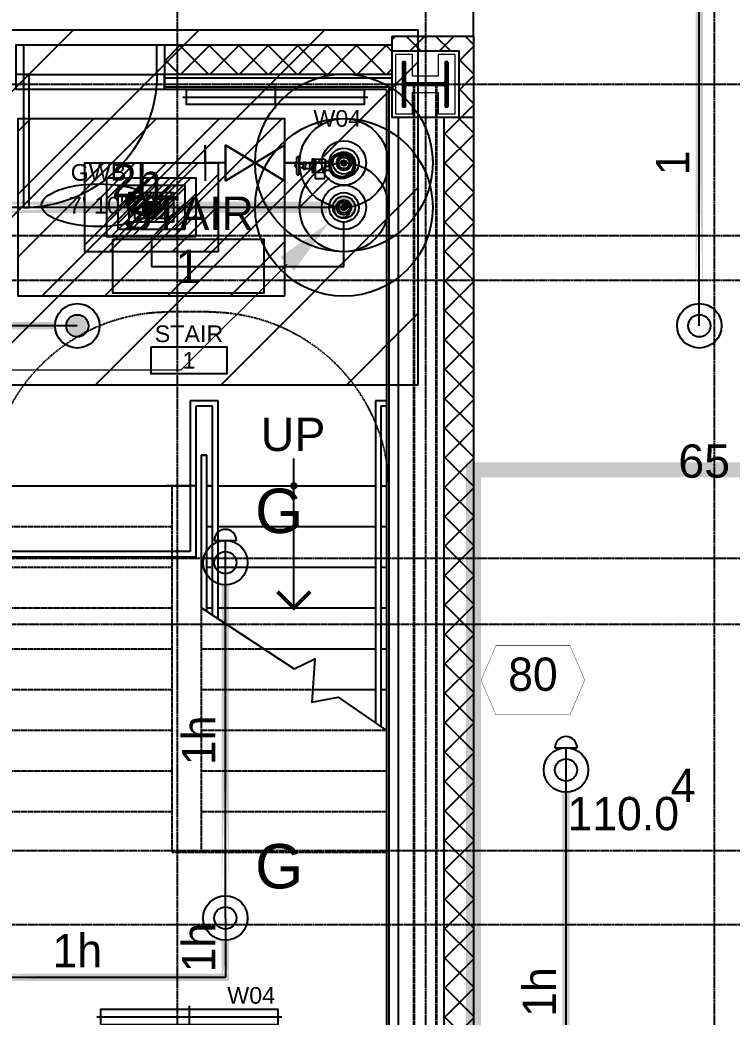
# Model space of a CAD drawing. Header units: inches. Extents: x -24247 to 247, y -491 to 2341.
# Drawn here: x -2983.5 to -2791.2, y 353 to 622.4 of the extents above; entities that cross this region are included whole.
import ezdxf
from ezdxf import colors
from ezdxf.entities.mleader import LeaderData, LeaderLine
from ezdxf.enums import TextEntityAlignment as Align
from ezdxf.math import Vec2, Vec3

# ---------------------------------------------------------------- set-up
doc = ezdxf.new("R2010")
doc.units = ezdxf.units.IN
doc.header["$LTSCALE"] = 0.3
doc.header["$MEASUREMENT"] = 0
for name, pattern in [('CENTER2', [1.125, 0.75, -0.125, 0.125, -0.125]), ('HIDDEN2', [0.1875, 0.125, -0.0625]), ('PHANTOM2', [1.25, 0.625, -0.125, 0.125, -0.125, 0.125, -0.125])]:
    doc.linetypes.add(name, pattern=pattern)
for name, color, linetype in [('130451-00_RCP-FLR-00$0$A-Clng-Fixture', 8, 'Continuous'), ('130451-00_RCP-FLR-00$0$A-Clng-Tag', 8, 'Continuous'), ('130451-00_RCP-FLR-00$0$A-Tag-Rm(48)', 8, 'Continuous'), ('A-Door', 7, 'Continuous'), ('A-Door-Head', 8, 'Continuous'), ('A-Flor-Hral', 7, 'Continuous'), ('A-Flor-Pfix', 7, 'Continuous'), ('A-Flor-Strs', 8, 'Continuous'), ('A-Grid(SmallScale)', 11, 'CENTER2'), ('A-HVAC', 6, 'HIDDEN2'), ('A-Site-Parking', 251, 'Continuous'), ('A-Tag-Rm(Scale)', 7, 'Continuous'), ('A-Wall-Full', 7, 'Continuous'), ('A-Wall-Hatch', 15, 'Continuous'), ('details', 7, 'Continuous'), ('F-DRNP-N', 6, 'Continuous'), ('F-DRNP-N @ 1 (1)', 6, 'Continuous'), ('F-DRNP-N @ 1 (2)', 6, 'Continuous'), ('F-DRNP-N @ 12', 6, 'Continuous'), ('F-DRNP-N @ 128', 6, 'Continuous'), ('F-DRNP-N @ 16', 6, 'Continuous'), ('F-DRNP-N @ 192', 6, 'Continuous'), ('F-DRNP-N @ 2', 6, 'Continuous'), ('F-DRNP-N @ 24', 6, 'Continuous'), ('F-DRNP-N @ 384', 6, 'Continuous'), ('F-DRNP-N @ 4', 6, 'Continuous'), ('F-DRNP-N @ 48', 6, 'Continuous'), ('F-DRNP-N @ 64', 6, 'Continuous'), ('F-DRNP-N @ 768', 6, 'Continuous'), ('F-DRNP-N @ 8', 6, 'Continuous'), ('F-DRNP-N @ 96', 6, 'Continuous'), ('F-FP-N', 2, 'Continuous'), ('F-FP-N @ 1 (1)', 2, 'Continuous'), ('F-FP-N @ 1 (2)', 2, 'Continuous'), ('F-FP-N @ 12', 2, 'Continuous'), ('F-FP-N @ 128', 2, 'Continuous'), ('F-FP-N @ 16', 2, 'Continuous'), ('F-FP-N @ 192', 2, 'Continuous'), ('F-FP-N @ 2', 2, 'Continuous'), ('F-FP-N @ 24', 2, 'Continuous'), ('F-FP-N @ 384', 2, 'Continuous'), ('F-FP-N @ 4', 2, 'Continuous'), ('F-FP-N @ 48', 2, 'Continuous'), ('F-FP-N @ 64', 2, 'Continuous'), ('F-FP-N @ 768', 2, 'Continuous'), ('F-FP-N @ 8', 2, 'Continuous'), ('F-FP-N @ 96', 2, 'Continuous'), ('headdn', 7, 'Continuous'), ('HEADUP', 7, 'Continuous'), ('HYDR', 7, 'Continuous'), ('HYDR2', 1, 'Continuous'), ('PIPEBL', 4, 'Continuous'), ('pipemn', 6, 'Continuous'), ('PIPESPC', 7, 'Continuous'), ('S-Structural Concrete', 4, 'Continuous'), ('S-Wall-CMU', 7, 'Continuous'), ('S-Wall-Hatch', 8, 'Continuous'), ('spk-cap', 7, 'Continuous'), ('spk-pipedrop', 7, 'Continuous'), ('TIDYPIPE', 7, 'Continuous')]:
    doc.layers.add(name, color=color, linetype=linetype)
for name, color, linetype, lineweight in [('A-Anno-Text', 7, 'Continuous', 25), ('A-Detl-Hatch', 1, 'Continuous', 18), ('A-Detl-Wide', 2, 'Continuous', 35), ('G-ANNO-TEXT', 7, 'Continuous', 0), ('S-Detl-Hatch', 1, 'Continuous', 18), ('S-Detl-Wide', 3, 'Continuous', 35)]:
    doc.layers.add(name, color=color, linetype=linetype, lineweight=lineweight)
doc.styles.add('130451-00_RCP-FLR-00$0$Standard', font='arial.ttf')
doc.styles.add('Arial', font='arial.ttf')
doc.styles.add('G1DIM', font='arial.ttf')
doc.styles.add('PIPE', font='PIPE.SHX')
pattern_1 = [(45, (-3700, -844.257), (-3.977476, 3.977476), []), (135, (-3700, -844.257), (-3.977476, -3.977476), [])]

# ---------------------------------------------------------------- blocks, each defined once
blk = doc.blocks.new('*U20')
at = {"layer": 'A-Detl-Hatch'}
h = blk.add_hatch(dxfattribs=at)
h.set_pattern_fill('ANSI32', color=256, scale=6, style=0)
h.set_pattern_definition([(45, (0, -6.06), (-1.591, 1.591), []), (45, (1.0607, -6.06), (-1.591, 1.591), [])])
edge = h.paths.add_edge_path()
edge.add_line((6, -12.12), (6, -11.515))
edge.add_line((6, -11.515), (0.795, -11.515))
edge.add_arc((0.795, -10.915), 0.6, 180, 270, ccw=False)
edge.add_line((0.195, -10.915), (0.195, -1.205))
edge.add_arc((0.795, -1.205), 0.6, 90, 180, ccw=False)
edge.add_line((0.795, -0.605), (6, -0.605))
edge.add_line((6, -0.605), (6, 0))
edge.add_line((6, 0), (-6, 0))
edge.add_line((-6, 0), (-6, -0.605))
edge.add_line((-6, -0.605), (-0.795, -0.605))
edge.add_arc((-0.795, -1.205), 0.6, 0, 90, ccw=False)
edge.add_line((-0.195, -1.205), (-0.195, -10.915))
edge.add_arc((-0.795, -10.915), 0.6, 270, 360, ccw=False)
edge.add_line((-0.795, -11.515), (-6, -11.515))
edge.add_line((-6, -11.515), (-6, -12.12))
edge.add_line((-6, -12.12), (6, -12.12))
at = {"color": 0, "linetype": 'ByBlock'}
blk.add_lwpolyline([(6, -12.12), (6, -11.515), (0.795, -11.515, -0.4142136), (0.195, -10.915), (0.195, -1.205, -0.4142136), (0.795, -0.605), (6, -0.605), (6, 0), (-6, 0), (-6, -0.605), (-0.795, -0.605, -0.4142136), (-0.195, -1.205), (-0.195, -10.915, -0.4142136), (-0.795, -11.515), (-6, -11.515), (-6, -12.12)], format="xyb", close=True, dxfattribs=at)
blk = doc.blocks.new('W12X65')
at = {"layer": 'S-Detl-Hatch'}
blk.add_lwpolyline([(13860.59, -7310.28), (13860.59, -7305.67), (13854.79, -7305.67), (13854.79, -7298.76), (13860.59, -7298.76), (13860.59, -7294.16), (13844.59, -7294.16), (13844.59, -7298.76), (13850.4, -7298.76), (13850.4, -7305.67), (13844.59, -7305.67), (13844.59, -7310.28)], close=True, dxfattribs=at)
at = {"layer": 'A-Detl-Wide'}
blk.add_blockref('*U20', (13852.59, -7296.16), dxfattribs=at)
blk = doc.blocks.new('st clearance 1')
at = {"linetype": 'HIDDEN2'}
blk.add_line((19.5, 48.5), (30.5, 48.5), dxfattribs=at)
for centre, start, end in [((19.5, 0), 90, 178.2277), ((30.5, 0), 1.7723, 90)]:
    blk.add_arc(centre, 48.5, start, end, dxfattribs=at)
blk = doc.blocks.new('stand-pipe')
for p, q in [((13.75, -16.77), (15.5, -16.77)), ((15.5, -19.27), (15.5, -16.77)), ((13.86, -19.27), (15.5, -19.27)), ((9.81, -24.31), (14.19, -24.31))]:
    blk.add_line(p, q)
for points in [[(10.75, -16.51), (10.75, -15.27)], [(13.25, -16.51), (13.25, -15.27)], [(10.2, -19.63), (10.13, -19.63), (10.25, -16.63)], [(10.25, -16.63), (10.75, -16.51), (12, -16.51)], [(10.25, -16.63), (12, -16.63)], [(13.75, -16.63), (13.25, -16.51), (12, -16.51)], [(13.75, -16.63), (12, -16.63)], [(13.8, -19.63), (13.87, -19.63), (13.75, -16.63)], [(10.13, -19.97), (10.13, -19.74), (12, -19.74)], [(11.28, -20.11), (10.13, -19.97), (12, -19.97)], [(10.15, -19.15), (12, -19.15)], [(10.2, -19.74), (10.2, -19.63)], [(10.2, -19.63), (12, -19.63)], [(11.28, -21.89), (11.28, -20.11), (12, -20.11)], [(11.28, -20.7), (12, -20.7)], [(13.85, -19.15), (12, -19.15)], [(13.8, -19.63), (12, -19.63)], [(13.87, -19.97), (13.87, -19.74), (12, -19.74)], [(12.72, -20.11), (13.87, -19.97), (12, -19.97)], [(12.72, -21.89), (12.72, -20.11), (12, -20.11)], [(12.72, -20.7), (12, -20.7)], [(13.8, -19.74), (13.8, -19.63)], [(9.5, -23.68), (14.5, -23.68)], [(11.54, -22.51), (12, -22.51)], [(11.65, -23.59), (12, -23.59)], [(12.46, -22.51), (12, -22.51)], [(12.35, -23.59), (12, -23.59)], [(11.54, -24.31), (11.54, -24.42), (12, -24.42)], [(12.46, -24.31), (12.46, -24.42), (12, -24.42)]]:
    blk.add_lwpolyline(points)
for points in [[(11.65, -23.68), (11.65, -23.59), (11.54, -23.59), (11.54, -22.51), (11.34, -22.51, -0.214855), (11.05, -22.38), (11.05, -21.89), (12, -21.89)], [(12.35, -23.68), (12.35, -23.59), (12.46, -23.59), (12.46, -22.51), (12.66, -22.51, 0.214855), (12.95, -22.38), (12.95, -21.89), (12, -21.89)], [(11.63, -24.42, 0.424993), (12, -24.77, 0.928807)], [(12.37, -24.42, -0.424993), (12, -24.77, -0.928807)]]:
    blk.add_lwpolyline(points, format="xyb")
for centre, radius in [((12, -12), 3.5), ((12, -12), 3), ((24, -12), 2.06)]:
    blk.add_circle(centre, radius)
for centre, start, end in [((10.15, -23.75), 173.8478, 239.132), ((13.85, -23.75), 300.868, 6.1522)]:
    blk.add_arc(centre, 0.649, start, end)
at = {"layer": 'Defpoints'}
blk.add_point((0, 0), dxfattribs=at)
blk = doc.blocks.new('st basement left')
at = {"layer": 'A-Anno-Text'}
blk.add_line((83, 114.5), (83, 154.85), dxfattribs=at)
at = {"layer": 'A-Anno-Text', "const_width": 1}
blk.add_lwpolyline([(83, 148, 1), (83, 147, 1)], format="xyb", close=True, dxfattribs=at)
blk.add_lwpolyline([(87.42, 118.92), (83, 114.5), (78.58, 118.92)], dxfattribs=at)
at = {"layer": 'A-Flor-Hral'}
for p, q in [((62.5, 170.5), (55, 170.5)), ((55, 170.5), (55, 129.74)), ((62.5, 111.55), (62.5, 170.5)), ((105, 170.5), (105, 83.47)), ((108, 170.5), (105, 170.5)), ((61, 169), (56.5, 169)), ((56.5, 169), (56.5, 128.24)), ((61, 112.53), (61, 169)), ((106.5, 169), (106.5, 82.43)), ((108, 169), (106.5, 169)), ((58, 114.5), (58, 155.75)), ((59.5, 155.75), (58, 155.75)), ((58, 155.75), (59.5, 155.75)), ((59.5, 113.52), (59.5, 155.75)), ((55, 129.74), (1.54, 129.74)), ((56.5, 128.24), (1.54, 128.24))]:
    blk.add_line(p, q, dxfattribs=at)
at = {"layer": 'A-Flor-Hral', "linetype": 'HIDDEN2'}
for p, q in [((0, 136.5), (50, 136.5)), ((0, 125.5), (50, 125.5)), ((0, 114.5), (50, 114.5)), ((0, 103.5), (50, 103.5)), ((58, 103.5), (74.77, 103.5)), ((0, 92.5), (50, 92.5)), ((58, 92.5), (88.11, 92.5)), ((0, 81.5), (50, 81.5)), ((58, 81.5), (108, 81.5)), ((0, 70.5), (50, 70.5)), ((58, 70.5), (108, 70.5)), ((0, 59.5), (50, 59.5)), ((58, 59.5), (108, 59.5)), ((58, 48.5), (108, 48.5))]:
    blk.add_line(p, q, dxfattribs=at)
blk.add_lwpolyline([(0, 129.88), (0, 147.5), (50, 147.5), (50, 48.5), (58, 48.5), (58, 114.5)], dxfattribs=at)
at = {"layer": 'A-Flor-Hral'}
blk.add_lwpolyline([(58, 114.5), (83.1, 98.04), (88.65, 100.77), (87.88, 89.05), (94.94, 90.45), (108, 81.39)], dxfattribs=at)
blk.add_arc((1.54, 128.99), 0.75, 90, 270, dxfattribs=at)
at = {"layer": 'A-Flor-Strs'}
for p, q in [((0, 147.5), (1.5, 147.5)), ((3, 147.5), (55, 147.5)), ((56.5, 147.5), (48.5, 147.5)), ((59.5, 147.5), (61, 147.5)), ((59.5, 147.5), (61, 147.5)), ((61, 147.5), (59.5, 147.5)), ((62.5, 147.5), (105, 147.5)), ((106.5, 147.5), (108, 147.5)), ((59.5, 136.5), (61, 136.5)), ((62.5, 136.5), (105, 136.5)), ((106.5, 136.5), (108, 136.5)), ((59.5, 125.5), (61, 125.5)), ((62.5, 125.5), (105, 125.5)), ((106.5, 125.5), (108, 125.5)), ((59.5, 114.5), (61, 114.5)), ((62.5, 114.5), (105, 114.5)), ((106.5, 114.5), (108, 114.5)), ((74.77, 103.5), (105, 103.5)), ((106.5, 103.5), (108, 103.5)), ((88.11, 92.5), (105, 92.5)), ((106.5, 92.5), (108, 92.5))]:
    blk.add_line(p, q, dxfattribs=at)
at = {"layer": 'A-HVAC'}
blk.add_lwpolyline([(0, 139.38), (-33, 139.38), (-33, 130.38), (0, 130.38)], close=True, dxfattribs=at)
at = {"layer": 'A-Flor-Pfix', "rotation": 270}
blk.add_blockref('stand-pipe', (108, 246), dxfattribs=at)
at = {"layer": 'A-Flor-Strs', "linetype": 'HIDDEN2', "extrusion": (0, 0, -1), "zscale": -1}
blk.add_blockref('st clearance 1', (-79.65, 146), dxfattribs=at)
at = {"layer": 'A-Anno-Text', "insert": (91.51, 165.9), "char_height": 9, "attachment_point": 3, "style": 'G1DIM'}
blk.add_mtext('UP', dxfattribs=at)
blk = doc.blocks.new('Door 36in')
blk.add_lwpolyline([(0, 36), (1.5, 36), (1.5, 0), (0, 0)], close=True)
blk.add_arc((0, 0), 36, 0, 90)
blk = doc.blocks.new('Rm Tag')
blk.add_lwpolyline([(-0.2124, 0.0759), (0.2124, 0.0759), (0.2124, -0.0759), (-0.2124, -0.0759)], close=True)
for p in [(0, 0.2858), (0, 0.1493), (0, 0)]:
    blk.add_attdef('XXX', text='', height=0.0938).set_placement(p, align=Align.MIDDLE_CENTER)
blk = doc.blocks.new('130451-00_RCP-FLR-00$0$Rm Tag')
blk.add_lwpolyline([(-0.2124, 0.0759), (0.2124, 0.0759), (0.2124, -0.0759), (-0.2124, -0.0759)], close=True)
at = {"style": '130451-00_RCP-FLR-00$0$Standard'}
for p in [(0, 0.2858), (0, 0.1493), (0, 0)]:
    blk.add_attdef('XXX', text='', height=0.0938, dxfattribs=at).set_placement(p, align=Align.MIDDLE_CENTER)
blk = doc.blocks.new('130451-00_RCP-FLR-00$0$48IN LINEAR WALL LIGHT')
for p, q in [((0, 6), (0, 0)), ((-25, 3), (25, 3))]:
    blk.add_line(p, q)
blk.add_lwpolyline([(-24, 1), (24, 1), (24, 5), (-24, 5)], close=True)
at = {"style": '130451-00_RCP-FLR-00$0$Standard'}
blk.add_attdef('WXX', (10.25, 6.59), '', height=4.5, dxfattribs=at)
blk = doc.blocks.new('130451-00_RCP-FLR-00$0$Clng Tag')
blk.add_ellipse((0, 0), major_axis=(-0.3202, 0), ratio=0.37386)
at = {"style": '130451-00_RCP-FLR-00$0$Standard'}
for tag, p in [('XXX', (0, 0.1848)), ("X'-XX'", (0, -0.0002))]:
    blk.add_attdef(tag, text='', height=0.0938, dxfattribs=at).set_placement(p, align=Align.MIDDLE_CENTER)
blk = doc.blocks.new('*U89')
blk.add_circle((0, 0), 0.03125)
blk = doc.blocks.new('*U1696')
at = {"layer": 'F-FP-N @ 1 (1)'}
blk.add_blockref('*U89', (-2896, 583.74), dxfattribs=at)
at = {"layer": 'F-FP-N @ 1 (2)'}
blk.add_blockref('*U89', (-2896, 583.74), dxfattribs=at)
at = {"layer": 'F-FP-N @ 12', "xscale": 12, "yscale": 12, "zscale": 12}
blk.add_blockref('*U89', (-2896, 583.74), dxfattribs=at)
at = {"layer": 'F-FP-N @ 128', "xscale": 128, "yscale": 128, "zscale": 128}
blk.add_blockref('*U89', (-2896, 583.74), dxfattribs=at)
at = {"layer": 'F-FP-N @ 16', "xscale": 16, "yscale": 16, "zscale": 16}
blk.add_blockref('*U89', (-2896, 583.74), dxfattribs=at)
at = {"layer": 'F-FP-N @ 192', "xscale": 192, "yscale": 192, "zscale": 192}
blk.add_blockref('*U89', (-2896, 583.74), dxfattribs=at)
at = {"layer": 'F-FP-N @ 2', "xscale": 2, "yscale": 2, "zscale": 2}
blk.add_blockref('*U89', (-2896, 583.74), dxfattribs=at)
at = {"layer": 'F-FP-N @ 24', "xscale": 24, "yscale": 24, "zscale": 24}
blk.add_blockref('*U89', (-2896, 583.74), dxfattribs=at)
at = {"layer": 'F-FP-N @ 384', "xscale": 384, "yscale": 384, "zscale": 384}
blk.add_blockref('*U89', (-2896, 583.74), dxfattribs=at)
at = {"layer": 'F-FP-N @ 4', "xscale": 4, "yscale": 4, "zscale": 4}
blk.add_blockref('*U89', (-2896, 583.74), dxfattribs=at)
at = {"layer": 'F-FP-N @ 48', "xscale": 48, "yscale": 48, "zscale": 48}
blk.add_blockref('*U89', (-2896, 583.74), dxfattribs=at)
at = {"layer": 'F-FP-N @ 64', "xscale": 64, "yscale": 64, "zscale": 64}
blk.add_blockref('*U89', (-2896, 583.74), dxfattribs=at)
at = {"layer": 'F-FP-N @ 768', "xscale": 768, "yscale": 768, "zscale": 768}
blk.add_blockref('*U89', (-2896, 583.74), dxfattribs=at)
at = {"layer": 'F-FP-N @ 8', "xscale": 8, "yscale": 8, "zscale": 8}
blk.add_blockref('*U89', (-2896, 583.74), dxfattribs=at)
at = {"layer": 'F-FP-N @ 96', "xscale": 96, "yscale": 96, "zscale": 96}
blk.add_blockref('*U89', (-2896, 583.74), dxfattribs=at)
blk = doc.blocks.new('*U90')
at = {"color": 0}
for p, q in [((0.1049, -0.0375), (0.1049, 0.0375)), ((0.0625, 0), (0.1049, 0))]:
    blk.add_line(p, q, dxfattribs=at)
for points in [[(-0.0625, 0.0375), (0, 0), (-0.0625, -0.0375)], [(0.0625, 0.0375), (0, 0), (0.0625, -0.0375)]]:
    blk.add_lwpolyline(points, close=True, dxfattribs=at)
blk = doc.blocks.new('*U1697')
at = {"layer": 'F-DRNP-N @ 1 (1)'}
blk.add_blockref('*U89', (-2896, 571.74), dxfattribs=at)
at = {"layer": 'F-DRNP-N @ 1 (2)'}
blk.add_blockref('*U89', (-2896, 571.74), dxfattribs=at)
at = {"layer": 'F-DRNP-N @ 12', "xscale": 12, "yscale": 12, "zscale": 12}
blk.add_blockref('*U89', (-2896, 571.74), dxfattribs=at)
at = {"layer": 'F-DRNP-N @ 128', "xscale": 128, "yscale": 128, "zscale": 128}
blk.add_blockref('*U89', (-2896, 571.74), dxfattribs=at)
at = {"layer": 'F-DRNP-N @ 16', "xscale": 16, "yscale": 16, "zscale": 16}
blk.add_blockref('*U89', (-2896, 571.74), dxfattribs=at)
at = {"layer": 'F-DRNP-N @ 192', "xscale": 192, "yscale": 192, "zscale": 192}
blk.add_blockref('*U89', (-2896, 571.74), dxfattribs=at)
at = {"layer": 'F-DRNP-N @ 2', "xscale": 2, "yscale": 2, "zscale": 2}
blk.add_blockref('*U89', (-2896, 571.74), dxfattribs=at)
at = {"layer": 'F-DRNP-N @ 24', "xscale": 24, "yscale": 24, "zscale": 24}
blk.add_blockref('*U89', (-2896, 571.74), dxfattribs=at)
at = {"layer": 'F-DRNP-N @ 384', "xscale": 384, "yscale": 384, "zscale": 384}
blk.add_blockref('*U89', (-2896, 571.74), dxfattribs=at)
at = {"layer": 'F-DRNP-N @ 4', "xscale": 4, "yscale": 4, "zscale": 4}
blk.add_blockref('*U89', (-2896, 571.74), dxfattribs=at)
at = {"layer": 'F-DRNP-N @ 48', "xscale": 48, "yscale": 48, "zscale": 48}
blk.add_blockref('*U89', (-2896, 571.74), dxfattribs=at)
at = {"layer": 'F-DRNP-N @ 64', "xscale": 64, "yscale": 64, "zscale": 64}
blk.add_blockref('*U89', (-2896, 571.74), dxfattribs=at)
at = {"layer": 'F-DRNP-N @ 768', "xscale": 768, "yscale": 768, "zscale": 768}
blk.add_blockref('*U89', (-2896, 571.74), dxfattribs=at)
at = {"layer": 'F-DRNP-N @ 8', "xscale": 8, "yscale": 8, "zscale": 8}
blk.add_blockref('*U89', (-2896, 571.74), dxfattribs=at)
at = {"layer": 'F-DRNP-N @ 96', "xscale": 96, "yscale": 96, "zscale": 96}
blk.add_blockref('*U89', (-2896, 571.74), dxfattribs=at)
blk = doc.blocks.new('*U82')
h = blk.add_hatch()
h.set_pattern_fill('ANSI31', color=256, scale=0.25)
h.set_pattern_definition([(45, (-0.016827, -0.005125), (-0.022097, 0.022097), [])])
h.paths.add_polyline_path([(0.09375, 0.0625), (-0.09375, 0.0625), (-0.09375, -0.0625), (0.09375, -0.0625)])
blk.add_lwpolyline([(-0.09375, 0.0625), (0.09375, 0.0625), (0.09375, -0.0625), (-0.09375, -0.0625)], close=True)
blk = doc.blocks.new('*U1699')
at = {"layer": 'F-FP-N @ 1 (1)', "rotation": 180}
blk.add_blockref('*U82', (-2948, 571.74), dxfattribs=at)
at = {"layer": 'F-FP-N @ 1 (2)', "rotation": 180}
blk.add_blockref('*U82', (-2948, 571.74), dxfattribs=at)
at = {"layer": 'F-FP-N @ 12', "xscale": 12, "yscale": 12, "zscale": 12, "rotation": 180}
blk.add_blockref('*U82', (-2948, 571.74), dxfattribs=at)
at = {"layer": 'F-FP-N @ 128', "xscale": 128, "yscale": 128, "zscale": 128, "rotation": 180}
blk.add_blockref('*U82', (-2948, 571.74), dxfattribs=at)
at = {"layer": 'F-FP-N @ 16', "xscale": 16, "yscale": 16, "zscale": 16, "rotation": 180}
blk.add_blockref('*U82', (-2948, 571.74), dxfattribs=at)
at = {"layer": 'F-FP-N @ 192', "xscale": 192, "yscale": 192, "zscale": 192, "rotation": 180}
blk.add_blockref('*U82', (-2948, 571.74), dxfattribs=at)
at = {"layer": 'F-FP-N @ 2', "xscale": 2, "yscale": 2, "zscale": 2, "rotation": 180}
blk.add_blockref('*U82', (-2948, 571.74), dxfattribs=at)
at = {"layer": 'F-FP-N @ 24', "xscale": 24, "yscale": 24, "zscale": 24, "rotation": 180}
blk.add_blockref('*U82', (-2948, 571.74), dxfattribs=at)
at = {"layer": 'F-FP-N @ 384', "xscale": 384, "yscale": 384, "zscale": 384, "rotation": 180}
blk.add_blockref('*U82', (-2948, 571.74), dxfattribs=at)
at = {"layer": 'F-FP-N @ 4', "xscale": 4, "yscale": 4, "zscale": 4, "rotation": 180}
blk.add_blockref('*U82', (-2948, 571.74), dxfattribs=at)
at = {"layer": 'F-FP-N @ 48', "xscale": 48, "yscale": 48, "zscale": 48, "rotation": 180}
blk.add_blockref('*U82', (-2948, 571.74), dxfattribs=at)
at = {"layer": 'F-FP-N @ 64', "xscale": 64, "yscale": 64, "zscale": 64, "rotation": 180}
blk.add_blockref('*U82', (-2948, 571.74), dxfattribs=at)
at = {"layer": 'F-FP-N @ 768', "xscale": 768, "yscale": 768, "zscale": 768, "rotation": 180}
blk.add_blockref('*U82', (-2948, 571.74), dxfattribs=at)
at = {"layer": 'F-FP-N @ 8', "xscale": 8, "yscale": 8, "zscale": 8, "rotation": 180}
blk.add_blockref('*U82', (-2948, 571.74), dxfattribs=at)
at = {"layer": 'F-FP-N @ 96', "xscale": 96, "yscale": 96, "zscale": 96, "rotation": 180}
blk.add_blockref('*U82', (-2948, 571.74), dxfattribs=at)
blk = doc.blocks.new('SPRIG1')
for radius in [6, 3]:
    blk.add_circle((0, 0), radius)
blk = doc.blocks.new('dpend1')
for radius in [6, 3]:
    blk.add_circle((0, 0), radius)
for points in [[(0.01, 2.97), (-2.53, -1.59), (-2.62, 1.36)], [(0.01, 2.97), (-2.49, -1.59), (2.52, -1.59)], [(2.52, -1.59), (0.01, 2.97), (2.6, 1.47)], [(2.52, -1.59), (-2.53, -1.59), (0.01, -2.98)]]:
    blk.add_solid(points)
blk = doc.blocks.new('CAP')
blk.add_line((0, 3), (0, -3))
blk.add_arc((0, 0), 3, 270, 90)
blk = doc.blocks.new('drop')
blk.add_circle((0, 0), 3)
for points in [[(0.01, 2.97), (-2.53, -1.59), (-2.62, 1.36)], [(0.01, 2.97), (-2.49, -1.59), (2.52, -1.59)], [(2.52, -1.59), (0.01, 2.97), (2.6, 1.47)], [(2.52, -1.59), (-2.53, -1.59), (0.01, -2.98)]]:
    blk.add_solid(points)
blk = doc.blocks.new('PIPESPC')
at = {"layer": 'PIPESPC', "style": 'PIPE', "width": 0.9}
blk.add_attdef('SIZE', text='', height=9, dxfattribs=at).set_placement((0, 4.02), align=Align.CENTER)
at = {"layer": 'PIPESPC', "style": 'PIPE', "flags": 1}
blk.add_attdef('SCHED', (25.3, 3.89), '', height=9, dxfattribs=at)
blk = doc.blocks.new('HYDBOX')
at = {"layer": 'HYDR', "const_width": 0.1}
blk.add_lwpolyline([(13.999975, 5.57831), (9.999975, 14.91162), (-9.999975, 14.91162), (-13.999965, 5.57831), (-9.999975, -3.755), (9.999975, -3.755)], close=True, dxfattribs=at)
blk = doc.blocks.new('HYDTAG')
at = {"layer": 'HYDR'}
blk.add_attdef('HYDLET', text='', height=8, dxfattribs=at).set_placement((-22, 15), align=Align.CENTER)
at = {"layer": 'HYDR2'}
for tag, p in [('HSQFT', (-11, -13)), ('HAREA', (23.34, -13))]:
    blk.add_attdef(tag, text='', height=9, dxfattribs=at).set_placement(p, align=Align.RIGHT)

msp = doc.modelspace()

# ---------------------------------------------------------------- hatches: boundary and pattern name
at = {"layer": 'S-Wall-Hatch'}
h = msp.add_hatch(dxfattribs=at)
h.set_pattern_fill('ANSI37', color=256, scale=45, style=0)
h.set_pattern_definition(pattern_1)
h.paths.add_polyline_path([(-2874, 618), (-2883, 618), (-2883, 614), (-2874, 614)])
h.paths.add_polyline_path([(-2874, 618), (-2874, 614), (-2865, 614), (-2865, 605), (-2861, 605), (-2861, 618)])
h.paths.add_polyline_path([(-2861, 605), (-2865, 605), (-2865, 596), (-2861, 596)])
h = msp.add_hatch(dxfattribs=at)
h.set_pattern_fill('ANSI37', color=256, scale=45, style=0)
h.set_pattern_definition(pattern_1)
h.paths.add_polyline_path([(-2883, 614), (-2883, 615.67), (-2941, 615.67), (-2941, 607.67), (-2883, 607.67)])
h.paths.add_polyline_path([(-2941, 615.67), (-2944.5, 615.67), (-2944.5, 607.67), (-2941, 607.67)])
h = msp.add_hatch(dxfattribs=at)
h.set_pattern_fill('ANSI37', color=256, scale=45, style=0)
h.set_pattern_definition(pattern_1)
h.paths.add_polyline_path([(-2861, 592), (-2861, 596), (-2869, 596), (-2869, 564), (-2861, 564)])
h.paths.add_polyline_path([(-2861, 564), (-2869, 564), (-2869, 552), (-2861, 552)])
h.paths.add_polyline_path([(-2861, 552), (-2869, 552), (-2869, 477), (-2861, 477)])
h.paths.add_polyline_path([(-2861, 477), (-2869, 477), (-2869, 459), (-2861, 459)])
h.paths.add_polyline_path([(-2861, 459), (-2869, 459), (-2869, 398), (-2861, 398)])
h.paths.add_polyline_path([(-2861, 398), (-2869, 398), (-2869, 378), (-2861, 378)])
h.paths.add_polyline_path([(-2861, 378), (-2869, 378), (-2869, 349), (-2861, 349)])

# ---------------------------------------------------------------- linework, layer by layer
msp.add_line((-2884.5, 596), (-2884.5, 585.04))
at = {"layer": 'A-Door'}
for points in [[(-2982.5, 615.67), (-2982.5, 607.67), (-2984.5, 607.67), (-2984.5, 615.67)], [(-2944.5, 615.67), (-2944.5, 607.67), (-2946.5, 607.67), (-2946.5, 615.67)]]:
    msp.add_lwpolyline(points, close=True, dxfattribs=at)
at = {"layer": 'A-Door-Head'}
msp.add_lwpolyline([(-2984.5, 615.67), (-2944.5, 615.67), (-2944.5, 603.55), (-2984.5, 603.55)], close=True, dxfattribs=at)
at = {"layer": 'A-Grid(SmallScale)'}
for p, q in [((-2941, 1771.74), (-2941, -107.53)), ((-2874, 1771.74), (-2874, -107.53)), ((-2796, 1771.74), (-2796, -107.53)), ((-3580, 605), (228, 605)), ((228, 564), (-3558.75, 564)), ((228, 552), (-3580, 552)), ((-3580, 477), (228, 477)), ((228, 459), (-3560.16, 459)), ((-3554.2, 398), (228, 398)), ((-3580, 378), (228, 378))]:
    msp.add_line(p, q, dxfattribs=at)
at = {"layer": 'A-Site-Parking'}
for p, q in [((-2861, 618), (-2861, 672.87)), ((-2982.5, 607.67), (-2946.5, 607.67))]:
    msp.add_line(p, q, dxfattribs=at)
at = {"layer": 'A-Wall-Full'}
for p, q in [((-2944.5, 603.55), (-2944.5, 607.67)), ((-2884.5, 603.55), (-2944.5, 603.55)), ((-2884.5, 603.55), (-2884.5, 349))]:
    msp.add_line(p, q, dxfattribs=at)
at = {"layer": 'A-Wall-Hatch'}
for p, q in [((-2883, 606.67), (-2944.5, 606.67)), ((-2883.87, 604.17), (-2944.5, 604.17)), ((-2883.87, 604.17), (-2883.87, 349)), ((-2881.37, 596), (-2881.37, 349))]:
    msp.add_line(p, q, dxfattribs=at)
at = {"layer": 'details'}
for p, q in [((-2933.43, 583.74), (-2933.43, 588.54)), ((-2933.43, 588.54), (-2933.43, 578.94)), ((-2912, 588.54), (-2928, 578.94)), ((-2928, 578.94), (-2928, 588.54)), ((-2928, 588.54), (-2912, 578.94)), ((-2912, 578.94), (-2912, 588.54)), ((-2928, 583.74), (-2933.43, 583.74)), ((-2912, 578.94), (-2912, 583.74)), ((-2912, 583.74), (-2900, 583.74))]:
    msp.add_line(p, q, dxfattribs=at)
at = {"layer": 'F-DRNP-N'}
for p, q in [((-2896, 555.74), (-2896, 567.74)), ((-2948, 563.74), (-2948, 555.74)), ((-2948, 555.74), (-2896, 555.74))]:
    msp.add_line(p, q, dxfattribs=at)
at = {"layer": 'F-FP-N'}
for p, q in [((-2900, 583.74), (-2912, 583.74)), ((-2900, 579.74), (-2908, 571.74)), ((-2908, 571.74), (-2940, 571.74))]:
    msp.add_line(p, q, dxfattribs=at)
at = {"layer": 'HYDR', "linetype": 'PHANTOM2', "const_width": 4}
msp.add_lwpolyline([(-2848.37, -11), (-2848.37, 208), (-2861, 208), (-2861, 500.82), (-2736, 500.82), (-2734, 456.87), (-2334, 457), (-2334, 431.35), (-2246.54, 431.35), (-2246.53, -11), (-2848.37, -11)], dxfattribs=at)
at = {"layer": 'PIPEBL', "color": 1}
for p, q in [((-2800, 539.74), (-2800, 627.74)), ((-2836, 419.74), (-2836, 425.74)), ((-2836, 299.74), (-2836, 419.74))]:
    msp.add_line(p, q, dxfattribs=at)
at = {"layer": 'PIPEBL'}
for p, q in [((-2968, 539.74), (-3008, 539.74)), ((-2928, 475.74), (-2928, 481.74)), ((-2928, 379.74), (-2928, 475.74)), ((-2928, 379.74), (-2928, 363.74)), ((-3008, 363.74), (-2928, 363.74))]:
    msp.add_line(p, q, dxfattribs=at)
at = {"layer": 'pipemn'}
msp.add_line((-2896, 571.74), (-3008, 571.74), dxfattribs=at)
at = {"layer": 'S-Detl-Wide', "linetype": 'HIDDEN2'}
for p, q in [((-2877, 339.19), (-2877, 604.81)), ((-2871, 339.19), (-2871, 604.81))]:
    msp.add_line(p, q, dxfattribs=at)
at = {"layer": 'S-Structural Concrete'}
msp.add_lwpolyline([(-2883, 614), (-2865, 614), (-2865, 596), (-2883, 596)], close=True, dxfattribs=at)
at = {"layer": 'S-Wall-CMU'}
for p, q in [((-2883, 618), (-2861, 618)), ((-2883, 614), (-2883, 618)), ((-2861, 618), (-2861, 592)), ((-2944.5, 615.67), (-2944.5, 607.67)), ((-2944.5, 615.67), (-2883, 615.67)), ((-2883, 607.67), (-2944.5, 607.67)), ((-2861, 596), (-2869, 596)), ((-2869, 596), (-2869, 348)), ((-2861, 592), (-2861, 208))]:
    msp.add_line(p, q, dxfattribs=at)
at = {"layer": 'TIDYPIPE', "color": 7}
for points, const_width in [([(-2800, 545.74), (-2800, 627.74)], 2), ([(-3009.5, 571.74), (-2900.5, 571.74)], 3), ([(-3008, 539.74), (-2974, 539.74)], 2), ([(-2928, 385.74), (-2928, 469.74)], 2), ([(-2836, 305.74), (-2836, 413.74)], 2), ([(-2928, 362.74), (-2928, 373.74)], 2), ([(-3008, 363.74), (-2927, 363.74)], 2)]:
    msp.add_lwpolyline(points, close=True, dxfattribs=dict(at, const_width=const_width))

# ---------------------------------------------------------------- block references
at = {"rotation": 90}
msp.add_blockref('W12X65', (-10176.22, -13247.59), dxfattribs=at)
msp.add_blockref('st basement left', (-2992.5, 349))
at = {"layer": '130451-00_RCP-FLR-00$0$A-Clng-Fixture'}
ref = msp.add_blockref('130451-00_RCP-FLR-00$0$48IN LINEAR WALL LIGHT', (-2914.5, 604.55), dxfattribs=dict(at, xscale=-1, rotation=180))
ref.add_attrib('WXX', 'W04', (-2904.25, 593.52), dxfattribs={"layer": '0', "height": 4.5, "style": '130451-00_RCP-FLR-00$0$Standard'})
ref = msp.add_blockref('130451-00_RCP-FLR-00$0$48IN LINEAR WALL LIGHT', (-2914.5, 604.55), dxfattribs=dict(at, xscale=-1, rotation=180))
ref.add_attrib('WXX', 'W04', (-2904.25, 593.52), dxfattribs={"layer": '0', "height": 4.5, "style": '130451-00_RCP-FLR-00$0$Standard'})
msp.add_blockref('130451-00_RCP-FLR-00$0$48IN LINEAR WALL LIGHT', (-2937.75, 350), dxfattribs=at).add_auto_attribs({'WXX': 'W04'})
msp.add_blockref('130451-00_RCP-FLR-00$0$48IN LINEAR WALL LIGHT', (-2937.75, 350), dxfattribs=at).add_auto_attribs({'WXX': 'W04'})
at = {"layer": '130451-00_RCP-FLR-00$0$A-Clng-Tag', "xscale": 48, "yscale": 48, "zscale": 48}
msp.add_blockref('130451-00_RCP-FLR-00$0$Clng Tag', (-2962.27, 572.31), dxfattribs=at).add_auto_attribs({"X'-XX'": '7\'-10"', 'XXX': 'GWB'})
at = {"layer": '130451-00_RCP-FLR-00$0$A-Tag-Rm(48)'}
ref = msp.add_blockref('130451-00_RCP-FLR-00$0$Rm Tag', (-2937.84, 530.42), dxfattribs=dict(at, xscale=48, yscale=48, zscale=48))
ref.add_attrib('XXX', 'STAIR', dxfattribs={"layer": '0', "height": 4.5, "style": '130451-00_RCP-FLR-00$0$Standard'}).set_placement((-2937.84, 537.58), align=Align.MIDDLE_CENTER)
ref.add_attrib('XXX', '1', dxfattribs={"layer": '0', "height": 4.5, "style": '130451-00_RCP-FLR-00$0$Standard'}).set_placement((-2937.84, 530.42), align=Align.MIDDLE_CENTER)
at = {"layer": 'A-Door', "xscale": -1, "rotation": 180}
msp.add_blockref('Door 36in', (-2982.5, 607.67), dxfattribs=at)
at = {"layer": 'A-Tag-Rm(Scale)'}
ref = msp.add_blockref('Rm Tag', (-2938.05, 555.83), dxfattribs=dict(at, xscale=96, yscale=96, zscale=96))
ref.add_attrib('XXX', 'STAIR', dxfattribs={"layer": '0', "height": 9}).set_placement((-2938.05, 570.16), align=Align.MIDDLE_CENTER)
ref.add_attrib('XXX', '1', dxfattribs={"layer": '0', "height": 9}).set_placement((-2938.05, 555.83), align=Align.MIDDLE_CENTER)
at = {"layer": 'F-DRNP-N'}
msp.add_blockref('*U1697', (0, 0), dxfattribs=at)
at = {"layer": 'F-FP-N'}
for name in ['*U1699', '*U1696']:
    msp.add_blockref(name, (0, 0), dxfattribs=at)
at = {"layer": 'F-FP-N @ 128', "xscale": 128, "yscale": 128, "zscale": 128, "rotation": 180}
msp.add_blockref('*U90', (-2920, 583.74), dxfattribs=at)
at = {"layer": 'headdn'}
msp.add_blockref('dpend1', (-2968, 539.74), dxfattribs=at)
at = {"layer": 'HEADUP'}
for p in [(-2800, 539.74), (-2928, 475.74), (-2836, 419.74), (-2928, 379.74)]:
    msp.add_blockref('SPRIG1', p, dxfattribs=at)
at = {"layer": 'HYDR'}
msp.add_blockref('HYDBOX', (-2844.94, 438.41), dxfattribs=at)
ref = msp.add_blockref('HYDTAG', (-2836, 419.74), dxfattribs=at)
ref.add_attrib('HSQFT', '110.0', dxfattribs={"layer": 'HYDR2', "color": 1, "height": 9, "style": 'PIPE'}).set_placement((-2820.55, 400.76), align=Align.BOTTOM_CENTER)
ref.add_attrib('HYDLET', '80', dxfattribs={"height": 9, "style": 'PIPE'}).set_placement((-2844.94, 438.41), align=Align.BOTTOM_CENTER)
ref.add_attrib('HAREA', '4', dxfattribs={"layer": 'HYDR2', "color": 1, "height": 9, "style": 'PIPE'}).set_placement((-2804.38, 408.38), align=Align.BOTTOM_CENTER)
at = {"layer": 'PIPESPC'}
ref = msp.add_blockref('PIPESPC', (-2800, 583.74), dxfattribs=dict(at, rotation=90))
ref.add_attrib('SIZE', '1', dxfattribs={"color": 0, "height": 9, "rotation": 90, "style": 'PIPE'}).set_placement((-2800, 583.74), align=Align.BOTTOM_CENTER)
ref = msp.add_blockref('PIPESPC', (-2952, 571.74), dxfattribs=at)
ref.add_attrib('SIZE', '2h', dxfattribs={"color": 0, "height": 9, "style": 'PIPE'}).set_placement((-2952, 571.74), align=Align.BOTTOM_CENTER)
ref = msp.add_blockref('PIPESPC', (-2928, 427.74), dxfattribs=dict(at, rotation=90))
ref.add_attrib('SIZE', '1h', dxfattribs={"color": 0, "height": 9, "rotation": 90, "style": 'PIPE'}).set_placement((-2928, 427.74), align=Align.BOTTOM_CENTER)
ref = msp.add_blockref('PIPESPC', (-2928, 371.74), dxfattribs=dict(at, rotation=90))
ref.add_attrib('SIZE', '1h', dxfattribs={"color": 0, "height": 9, "rotation": 90, "style": 'PIPE'}).set_placement((-2928, 371.74), align=Align.BOTTOM_CENTER)
ref = msp.add_blockref('PIPESPC', (-2968, 363.74), dxfattribs=at)
ref.add_attrib('SIZE', '1h', dxfattribs={"color": 0, "height": 9, "style": 'PIPE'}).set_placement((-2968, 363.74), align=Align.BOTTOM_CENTER)
ref = msp.add_blockref('PIPESPC', (-2836, 359.74), dxfattribs=dict(at, rotation=90))
ref.add_attrib('SIZE', '1h', dxfattribs={"color": 0, "height": 9, "rotation": 90, "style": 'PIPE'}).set_placement((-2836, 359.74), align=Align.BOTTOM_CENTER)
at = {"layer": 'spk-cap', "rotation": 90.00000000002773}
for p in [(-2928, 481.74), (-2836, 425.74)]:
    msp.add_blockref('CAP', p, dxfattribs=at)
at = {"layer": 'spk-pipedrop'}
msp.add_blockref('drop', (-2896, 571.74), dxfattribs=at)

# ---------------------------------------------------------------- texts
at = {"layer": 'A-Anno-Text', "color": 2, "insert": (-2798.69, 503.13), "char_height": 9, "width": 19.7484, "attachment_point": 5, "style": 'G1DIM'}
msp.add_mtext('65', dxfattribs=at)
at = {"layer": 'G-ANNO-TEXT', "char_height": 12, "attachment_point": 1, "style": 'Arial'}
for insert in [(-2920, 495.74), (-2920, 399.74)]:
    msp.add_mtext_dynamic_manual_height_columns('G', width=52, gutter_width=60, heights=[0], dxfattribs=dict(at, insert=insert))

# ---------------------------------------------------------------- leaders
at = {"layer": 'G-ANNO-TEXT'}
ml = msp.add_multileader_mtext('Standard', dxfattribs=at)
ml.set_content('\\A1;6"FP-UP\\P2{\\H0.8x;\\S1#2;\\H1.25x;"FDC}', color=256, style='Arial')
ml.set_leader_properties(color=256, linetype='ByLayer', lineweight=-1)
ml.build(insert=Vec2(0, 0))
ml.multileader.update_dxf_attribs({"has_dogleg": 0, "dogleg_length": 0.125, "arrow_head_size": 16, "scale": 128})
ctx = ml.context
ctx.base_point, ctx.scale, ctx.char_height, ctx.arrow_head_size, ctx.landing_gap_size, ctx.plane_origin = Vec3(-3552.21, 527.74), 128, 12, 16, 4, Vec3(-2900, 567.74)
ctx.text_align_type = 2
notes = []
notes.append((ctx, [(0, (1, 1, 0), (-3464, 527.74), (-1, 0), 16, [(0, [(-2900, 567.74), (-2940, 527.74)], 0, [])])]))
ctx.mtext.insert, ctx.mtext.alignment, ctx.mtext.flow_direction = Vec3(-3484, 533.85), 3, 5
for ctx, leaders in notes:
    for number, flags, end, landing, length, lines in leaders:
        leader = LeaderData()
        leader.index, (leader.has_last_leader_line, leader.has_dogleg_vector, leader.attachment_direction) = number, flags
        leader.last_leader_point, leader.dogleg_vector, leader.dogleg_length = Vec3(end), Vec3(landing), length
        for number, points, colour, breaks in lines:
            line = LeaderLine()
            line.index, line.vertices, line.color, line.breaks = number, Vec3.list(points), colors.encode_raw_color(colour), breaks
            leader.lines.append(line)
        ctx.leaders.append(leader)

doc.saveas('drawing.dxf')
